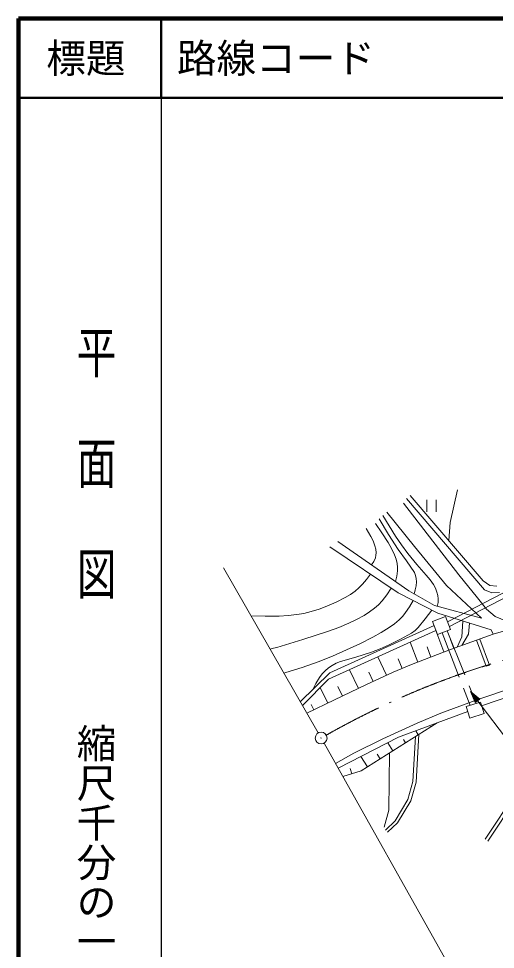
# Model space of a CAD drawing. Units: millimetres, scale not verified. Extents: x 11078 to 651078, y -105989 to 254011.
# Drawn here: x 11078 to 71293, y 136502 to 254011 of the extents above; entities that cross this region are included whole.
import ezdxf
from ezdxf.enums import TextEntityAlignment as Align

# ---------------------------------------------------------------- set-up
doc = ezdxf.new("R2010")
doc.units = ezdxf.units.MM
doc.header["$LTSCALE"] = 1000
doc.linetypes.add('DASHED', pattern=[7.5, 6, -1.5])
doc.linetypes.add('LONG_DASHED_DOTTED', pattern=[15.25, 12, -1.5, 0.25, -1.5])
for name, color, linetype, lineweight in [('M-TTL', 2, 'Continuous', 140), ('M-TTL-BAND', 7, 'Continuous', 25), ('M-TTL-LINE', 7, 'Continuous', 50), ('S-BGD', 7, 'Continuous', 13), ('S-BGD-HTXT', 6, 'Continuous', 13), ('S-BMK', 2, 'LONG_DASHED_DOTTED', 13)]:
    doc.layers.add(name, color=color, linetype=linetype, lineweight=lineweight)
doc.layers.add('M-TTL-TXT', color=7, linetype='Continuous')
doc.styles.add('@ＭＳ ゴシック', font='')
doc.styles.add('ＭＳ ゴシック', font='')
doc.styles.get('@ＭＳ ゴシック').set_extended_font_data('@MS Gothic')
doc.styles.get('ＭＳ ゴシック').set_extended_font_data('MS Gothic')

# ---------------------------------------------------------------- blocks, each defined once
blk = doc.blocks.new('BUHIN1')
at = {"color": 2, "linetype": 'Continuous', "lineweight": 13}
for radius in [746, 22.5]:
    blk.add_circle((0, 0), radius, dxfattribs=at)
blk = doc.blocks.new('BUHIN168')
at = {"color": 7, "linetype": 'Continuous', "lineweight": 13}
for p, q in [((-578, 750), (-578, -750)), ((574, -750), (574, 750))]:
    blk.add_line(p, q, dxfattribs=at)

msp = doc.modelspace()

# ---------------------------------------------------------------- linework, layer by layer
at = {"layer": 'M-TTL'}
for p, q in [((11078, 254011), (11078, -105989)), ((651078, 254011), (11078, 254011))]:
    msp.add_line(p, q, dxfattribs=at)
at = {"layer": 'M-TTL-BAND'}
msp.add_line((29078, 244011), (29078, -105989), dxfattribs=at)
at = {"layer": 'M-TTL-LINE'}
for p, q in [((29078, 254011), (29078, 244011)), ((11078, 244011), (651078, 244011))]:
    msp.add_line(p, q, dxfattribs=at)
at = {"layer": 'S-BGD'}
for p, q in [((65566, 190411), (66505, 194510)), ((59700, 192833), (66696, 183784)), ((60084, 193444), (69910, 181910)), ((60537, 193792), (69736, 183025)), ((61069, 187358), (57571, 191692)), ((65396, 188105), (65566, 190411)), ((59016, 181525), (50385, 187312)), ((51412, 187996), (60347, 181761)), ((65137, 182445), (61069, 187358)), ((66696, 183784), (69030, 180872)), ((69548, 178301), (65137, 182445)), ((76427, 182937), (65478, 177246)), ((69736, 183025), (70607, 182433)), ((70607, 182433), (71478, 182363)), ((64016, 178948), (59016, 181525)), ((60347, 181761), (63616, 179898)), ((65248, 177859), (73465, 182119)), ((69910, 181910), (70851, 181527)), ((70851, 181527), (71792, 181562)), ((63616, 179898), (69548, 178301)), ((69030, 180872), (70186, 179466)), ((70760, 176845), (64016, 178948)), ((70186, 179466), (71248, 178545)), ((63361, 177894), (65004, 178510)), ((63975, 176258), (63361, 177894)), ((65004, 178510), (65617, 176874)), ((67183, 177960), (67035, 175957)), ((67906, 176278), (68039, 177693)), ((71248, 178545), (72716, 177920)), ((63788, 176756), (50221, 170620)), ((50368, 171412), (63557, 177373)), ((64802, 174047), (63765, 176746)), ((65617, 176874), (63975, 176258)), ((65626, 174363), (71027, 176285)), ((67074, 174878), (67906, 176278)), ((71027, 176285), (70760, 176845)), ((74281, 177234), (71004, 176277)), ((61509, 172781), (60546, 175289)), ((66036, 174509), (65640, 175621)), ((67035, 175957), (66446, 174655)), ((70131, 172245), (68891, 175525)), ((69312, 175684), (70552, 172404)), ((60686, 172465), (65626, 174363)), ((63156, 173414), (62656, 174716)), ((57538, 171111), (56463, 173443)), ((59535, 171983), (59033, 173180)), ((53998, 169457), (52861, 171814)), ((58384, 171501), (60686, 172465)), ((70131, 172245), (70552, 172404)), ((46657, 167766), (50368, 171412)), ((50221, 170620), (46937, 167277)), ((55000, 169941), (58384, 171501)), ((55846, 170331), (55305, 171503)), ((50116, 167584), (49168, 169547)), ((50992, 168007), (55000, 169941)), ((51994, 168491), (51413, 169693)), ((69181, 168082), (73579, 169548)), ((64392, 166323), (69181, 168082)), ((69557, 167266), (73872, 168721)), ((47488, 166315), (50992, 168007)), ((48364, 166738), (48042, 167405)), ((67607, 167145), (69409, 167726)), ((68071, 165707), (67607, 167145)), ((69409, 167726), (69872, 166287)), ((61411, 165052), (64392, 166323)), ((63952, 165105), (67809, 166520)), ((69872, 166287), (68071, 165707)), ((63952, 165105), (54326, 159045)), ((57062, 163097), (61411, 165052)), ((59066, 163297), (63952, 165105)), ((63150, 164600), (63097, 164684)), ((60874, 157677), (61215, 163382)), ((61546, 163590), (61227, 164096)), ((61631, 163644), (61270, 157610)), ((51432, 159360), (59066, 163297)), ((53397, 161289), (57062, 163097)), ((58337, 161570), (57695, 162590)), ((59941, 162580), (59675, 163002)), ((51080, 159986), (53397, 161289)), ((56732, 160560), (56368, 161139)), ((57907, 161299), (57844, 154061)), ((55128, 159550), (54312, 160845)), ((54326, 159045), (52020, 158313)), ((53173, 158679), (52958, 159358)), ((60238, 155429), (60874, 157677)), ((61270, 157610), (60609, 155269)), ((70012, 150396), (74996, 157966)), ((75353, 157781), (70346, 150176)), ((58626, 152741), (60238, 155429)), ((60609, 155269), (58941, 152490)), ((57844, 154061), (57258, 151911)), ((57404, 151569), (58626, 152741)), ((58941, 152490), (57681, 151280))]:
    msp.add_line(p, q, dxfattribs=at)
at = {"layer": 'S-BGD', "linetype": 'DASHED'}
for p, q in [((64555, 176475), (68118, 167310)), ((65219, 176724), (68870, 167552))]:
    msp.add_line(p, q, dxfattribs=at)
at = {"layer": 'S-BGD'}
for points in [[(56623, 190839), (57791, 188893), (59000, 186996), (60061, 185563), (61081, 184081), (61219, 183718), (61297, 183339), (61315, 182885), (61272, 182412), (61174, 181883), (61051, 181359)], [(63958, 179806), (64047, 180288), (64074, 180774), (64023, 181200), (63912, 181618), (63715, 182104), (63464, 182559), (63040, 183163), (62565, 183734), (61374, 185097), (60236, 186491), (59430, 187569), (58674, 188683), (57873, 189963), (57098, 191261)], [(55646, 185041), (55921, 185485), (56135, 185944), (56211, 186255), (56228, 186580), (56174, 187022), (56059, 187468), (55836, 188063), (55556, 188638), (55277, 189134), (54984, 189623)], [(56147, 190257), (56966, 189088), (57749, 187866), (58174, 187103), (58551, 186303), (58750, 185757), (58887, 185203), (58943, 184752), (58938, 184290), (58837, 183632), (58672, 182965), (58669, 182955), (58664, 182935)], [(40447, 178598), (42224, 178553), (44003, 178569), (45102, 178635), (46205, 178763), (47118, 178926), (48016, 179148), (49022, 179466), (50023, 179847), (51186, 180353), (52335, 180920), (52975, 181294), (53577, 181715), (54064, 182133), (54519, 182603), (55032, 183216), (55531, 183862)], [(58148, 182107), (57588, 181283), (56977, 180493), (56528, 180015), (56035, 179579), (55390, 179101), (54700, 178665), (53757, 178149), (52790, 177688), (51516, 177160), (50220, 176688), (46957, 175632), (43672, 174633), (43270, 174512), (42859, 174389)], [(60892, 180558), (60450, 179768), (59961, 179017), (59585, 178556), (59156, 178126), (58531, 177607), (57866, 177133), (56864, 176500), (55835, 175921), (54174, 175087), (52487, 174306), (50717, 173539), (48915, 172823), (46882, 172105), (44819, 171442), (44705, 171405), (44591, 171369)], [(48233, 169314), (48621, 170086), (49059, 170826), (49396, 171273), (49781, 171683), (50200, 172044), (50663, 172361), (51182, 172635), (51726, 172855), (53683, 173403), (55629, 174011), (56760, 174456), (57865, 174955), (59302, 175652), (60718, 176406), (61151, 176750), (61547, 177142), (62424, 178225), (63265, 179334)], [(68230, 168951), (69275, 168101), (68767, 167716), (68232, 168948)], [(68851, 168133), (68690, 168345), (68881, 168155), (68821, 168110), (68690, 168345)]]:
    msp.add_lwpolyline(points, dxfattribs=at)
for points in [[(68137, 169073), (68745, 167652), (69342, 168106)], [(68322, 168828), (69196, 168112), (68778, 167795)], [(68413, 168709), (69117, 168123), (68789, 167874)], [(68506, 168587), (69038, 168134), (68800, 167952)], [(68597, 168467), (68960, 168145), (68810, 168031)]]:
    msp.add_lwpolyline(points, close=True, dxfattribs=at)
at = {"layer": 'S-BGD-HTXT'}
for p, q in [((48913, 163829), (36954, 184690)), ((68137, 169073), (89160, 141395)), ((49654, 162525), (65440, 134432))]:
    msp.add_line(p, q, dxfattribs=at)
at = {"layer": 'S-BMK'}
msp.add_arc((101584, 72519), 104662, 82.096, 119.56802, dxfattribs=at)

# ---------------------------------------------------------------- block references
at = {"layer": 'S-BGD'}
msp.add_blockref('BUHIN168', (63229, 192510), dxfattribs=at)
at = {"layer": 'S-BMK'}
msp.add_blockref('BUHIN1', (49286, 163178), dxfattribs=at)

# ---------------------------------------------------------------- texts
at = {"layer": 'M-TTL-BAND', "style": '@ＭＳ ゴシック', "width": 1.4}
msp.add_text('平  面  図', height=3666, rotation=270, dxfattribs=at).set_placement((20855, 180486), align=Align.MIDDLE_RIGHT)
at = {"layer": 'M-TTL-BAND', "style": '@ＭＳ ゴシック'}
msp.add_text('縮尺千分の一', height=3666, rotation=270, dxfattribs=at).set_placement((20855, 135041), align=Align.MIDDLE_RIGHT)
at = {"layer": 'M-TTL-TXT', "style": 'ＭＳ ゴシック'}
msp.add_text('標題', height=3666, dxfattribs=at).set_placement((19578, 249011), align=Align.MIDDLE_CENTER)
msp.add_text('路線コード', height=3666, dxfattribs=at).set_placement((31078, 249011), align=Align.MIDDLE_LEFT)

doc.saveas('drawing.dxf')
